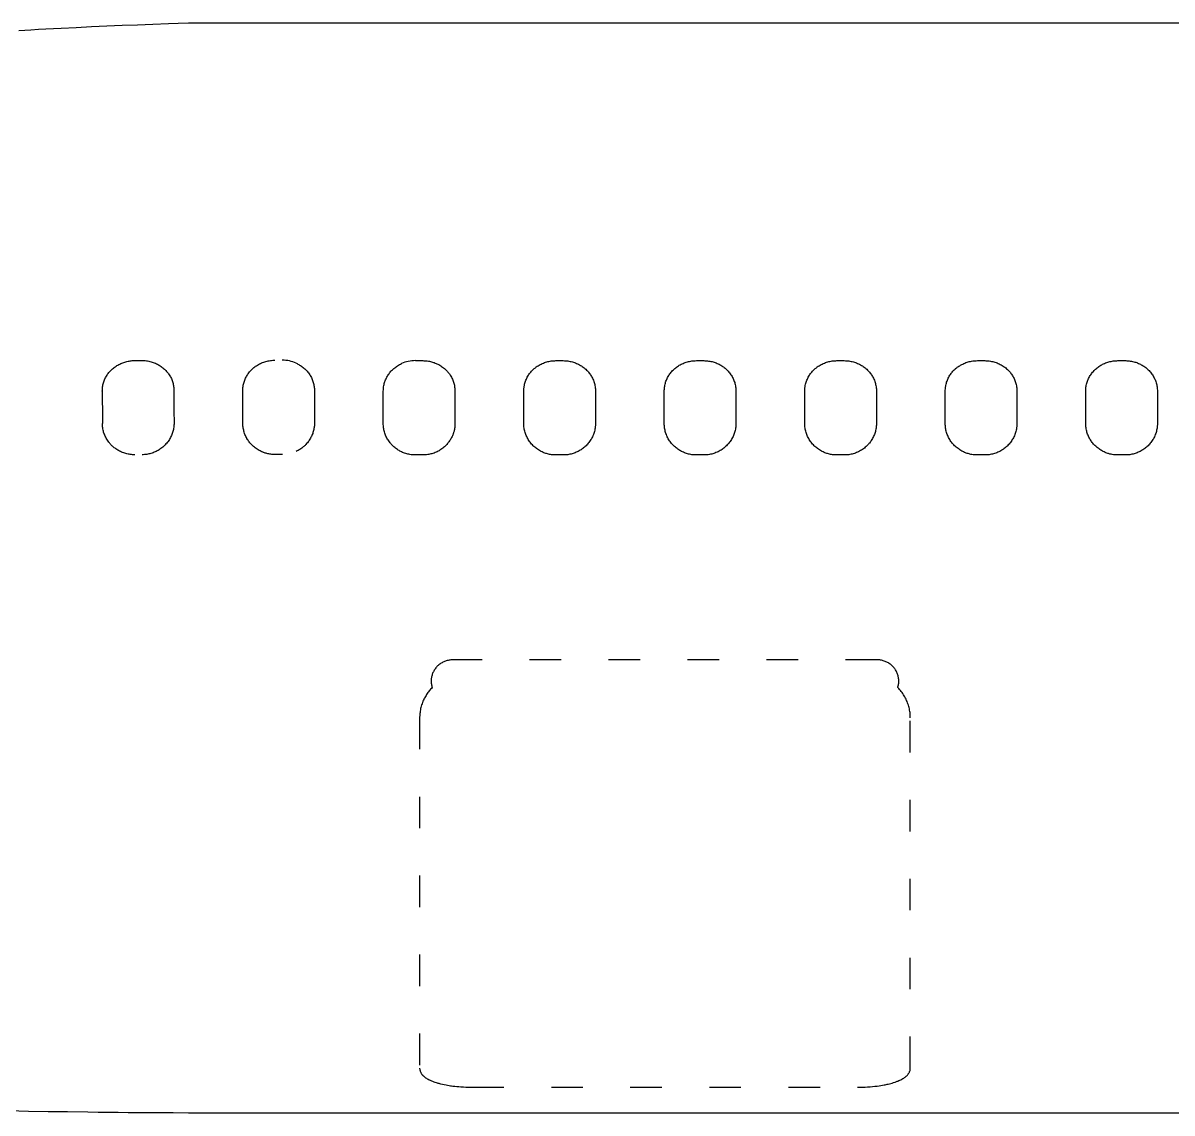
# Model space of a CAD drawing. Extents: x -62750 to 17911, y -49048 to 6133.
# Drawn here: x -57028 to -52665, y -3972 to 169 of the extents above; entities that cross this region are included whole.
import ezdxf

# ---------------------------------------------------------------- set-up
doc = ezdxf.new("R2010")
doc.units = 0
doc.linetypes.add('ACAD_ISO03W100', pattern=[30, 12, -18])
doc.layers.get('0').update_dxf_attribs({"linetype": 'CONTINUOUS'})
doc.layers.add('CargoDoors', color=7, linetype='ACAD_ISO03W100')

msp = doc.modelspace()

# ---------------------------------------------------------------- linework, layer by layer
at = {"color": 7}
for p, q in [((-56400.2, 168.6), (-40530.8, 168.6)), ((-56604.9, -1114), (-56576.9, -1113.7)), ((-56193.3, -1351.7), (-56193.3, -1228.2)), ((-55921.3, -1228.2), (-55921.3, -1351.7)), ((-55659.9, -1353.3), (-55659.9, -1229.9)), ((-55387.9, -1229.9), (-55387.9, -1353.3)), ((-55126.5, -1353.3), (-55126.5, -1229.9)), ((-54854.5, -1229.9), (-54854.5, -1353.3)), ((-54593.1, -1353.3), (-54593.1, -1229.9)), ((-54321.1, -1229.9), (-54321.1, -1353.3)), ((-54059.7, -1353.3), (-54059.7, -1229.9)), ((-53787.7, -1229.9), (-53787.7, -1353.3)), ((-53526.3, -1353.3), (-53526.3, -1229.9)), ((-53254.3, -1229.9), (-53254.3, -1353.3)), ((-52992.9, -1353.3), (-52992.9, -1229.9)), ((-52720.9, -1229.9), (-52720.9, -1353.3)), ((-56043.3, -1471), (-56071.3, -1471)), ((-55509.9, -1472.6), (-55537.9, -1472.6)), ((-54976.5, -1472.6), (-55004.5, -1472.6)), ((-54976.5, -1472.6), (-55004.5, -1472.6)), ((-54443.1, -1472.6), (-54471.1, -1472.6)), ((-53909.7, -1472.6), (-53937.7, -1472.6)), ((-53376.3, -1472.6), (-53404.3, -1472.6)), ((-52842.9, -1472.6), (-52870.9, -1472.6)), ((-51331.8, -3972.4), (-56400.2, -3972.4))]:
    msp.add_line(p, q, dxfattribs=at)
at = {"color": 7, "ltscale": 0.35}
for p, q in [((-55537.9, -1114.3), (-55523.9, -1114.3)), ((-55537.9, -1114.3), (-55523.9, -1114.3)), ((-55523.9, -1114.3), (-55509.9, -1114.3)), ((-55004.5, -1114.3), (-54990.5, -1114.3)), ((-55004.5, -1114.3), (-54990.5, -1114.3)), ((-54990.5, -1114.3), (-54976.5, -1114.3)), ((-54471.1, -1114.3), (-54457.1, -1114.3)), ((-54471.1, -1114.3), (-54457.1, -1114.3)), ((-53937.7, -1114.3), (-53923.7, -1114.3)), ((-53937.7, -1114.3), (-53923.7, -1114.3)), ((-53923.7, -1114.3), (-53909.7, -1114.3)), ((-53390.3, -1114.3), (-53376.3, -1114.3)), ((-52870.9, -1114.3), (-52856.9, -1114.3)), ((-52856.9, -1114.3), (-52842.9, -1114.3))]:
    msp.add_line(p, q, dxfattribs=at)
at = {"color": 7, "ltscale": 0.350098}
for p, q in [((-54457.1, -1114.3), (-54443.1, -1114.3)), ((-53404.3, -1114.3), (-53390.3, -1114.3))]:
    msp.add_line(p, q, dxfattribs=at)
at = {"color": 7}
for points in [[(-57043.9, 140.1), (-56998.1, 142.8), (-56969.5, 144.4), (-56940.8, 145.9), (-56883.3, 149), (-56825.6, 151.8), (-56767.8, 154.6), (-56709.8, 157.2), (-56651.6, 159.6), (-56593.3, 161.9), (-56534.8, 164.1), (-56476.1, 166.1), (-56438.2, 167.4), (-56400.2, 168.6)], [(-56726.8, -1230.1), (-56726.7, -1226.2), (-56726.5, -1222.2), (-56726.2, -1218.2), (-56725.7, -1214.3), (-56725.1, -1210.4), (-56724.3, -1206.4), (-56723.3, -1202.5), (-56722.3, -1198.6), (-56721.1, -1194.8), (-56719.7, -1191), (-56718.2, -1187.2), (-56716.6, -1183.5), (-56714.8, -1179.9), (-56713, -1176.4), (-56711, -1173), (-56708.9, -1169.6), (-56706.7, -1166.2), (-56704.3, -1163), (-56701.8, -1159.8), (-56699.2, -1156.6), (-56696.5, -1153.6), (-56693.7, -1150.6), (-56690.7, -1147.8), (-56687.7, -1145), (-56684.5, -1142.3), (-56681.3, -1139.8), (-56678.1, -1137.4), (-56674.7, -1135.1), (-56671.3, -1132.9), (-56667.8, -1130.8), (-56664.2, -1128.9), (-56660.5, -1127), (-56656.8, -1125.3), (-56653, -1123.6), (-56649.1, -1122.1), (-56645.2, -1120.7), (-56641.2, -1119.5), (-56637.2, -1118.3), (-56633.2, -1117.3), (-56629.1, -1116.5), (-56625, -1115.7), (-56621, -1115.1), (-56617, -1114.6), (-56613, -1114.3), (-56608.9, -1114.1), (-56604.9, -1114)], [(-56576.9, -1113.7), (-56572.5, -1113.8), (-56568, -1114), (-56563.5, -1114.3), (-56559.1, -1114.8), (-56554.7, -1115.5), (-56550.3, -1116.2), (-56546, -1117.2), (-56541.7, -1118.3), (-56537.5, -1119.5), (-56533.3, -1120.9), (-56529.4, -1122.4), (-56525.4, -1124), (-56521.6, -1125.7), (-56517.8, -1127.5), (-56514.1, -1129.5), (-56510.5, -1131.6), (-56507, -1133.8), (-56503.6, -1136.1), (-56500.3, -1138.5), (-56497, -1141), (-56493.9, -1143.6), (-56490.9, -1146.3), (-56488, -1149), (-56485.2, -1151.9), (-56482.5, -1154.9), (-56480, -1157.9), (-56477.4, -1161.2), (-56474.9, -1164.6), (-56472.6, -1168), (-56470.4, -1171.5), (-56468.4, -1175.1), (-56466.5, -1178.8), (-56464.7, -1182.5), (-56463.1, -1186.3), (-56461.6, -1190.1), (-56460.3, -1193.9), (-56459.2, -1197.6), (-56458.2, -1201.3), (-56457.3, -1205.1), (-56456.6, -1208.8), (-56456, -1212.6), (-56455.5, -1216.4), (-56455.2, -1220.2), (-56455, -1224.1), (-56454.9, -1227.9)], [(-56193.3, -1228.2), (-56193.3, -1224.2), (-56193, -1220.1), (-56192.7, -1216), (-56192.1, -1212), (-56191.5, -1208), (-56190.7, -1204), (-56189.7, -1200), (-56188.6, -1196), (-56187.3, -1192.1), (-56186, -1188.4), (-56184.5, -1184.7), (-56182.8, -1181.1), (-56181.1, -1177.5), (-56179.2, -1173.9), (-56177.2, -1170.5), (-56175, -1167), (-56172.7, -1163.7), (-56170.3, -1160.4), (-56167.9, -1157.3), (-56165.4, -1154.4), (-56162.7, -1151.5), (-56160, -1148.6), (-56157.2, -1145.9), (-56154.2, -1143.2), (-56151.2, -1140.7), (-56148, -1138.2), (-56144.6, -1135.7), (-56141.1, -1133.3), (-56137.5, -1131), (-56133.8, -1128.8), (-56129.9, -1126.8), (-56126, -1124.9), (-56122.1, -1123.1), (-56118, -1121.4), (-56113.9, -1119.9), (-56109.7, -1118.5), (-56105.6, -1117.3), (-56101.4, -1116.2), (-56097.2, -1115.3), (-56092.9, -1114.5), (-56088.7, -1113.9), (-56084.4, -1113.4), (-56080, -1113), (-56075.7, -1112.8), (-56071.3, -1112.7)], [(-55990.6, -1123.9), (-55987.5, -1125.4), (-55984.3, -1127), (-55981.1, -1128.7), (-55977.5, -1130.8), (-55974, -1133), (-55970.7, -1135.2), (-55967.4, -1137.6), (-55964.2, -1140.1), (-55961.1, -1142.6), (-55958.2, -1145.3), (-55955, -1148.2), (-55952.1, -1151.3), (-55949.2, -1154.5), (-55946.5, -1157.7), (-55943.9, -1161), (-55941.5, -1164.3), (-55939.2, -1167.8), (-55937, -1171.2), (-55935, -1174.8), (-55933.1, -1178.4), (-55931.4, -1182), (-55929.8, -1185.7), (-55928.3, -1189.5), (-55927, -1193.2), (-55925.8, -1197.1), (-55924.7, -1200.9), (-55923.8, -1204.7), (-55923.1, -1208.6), (-55922.4, -1212.5), (-55921.9, -1216.4), (-55921.6, -1220.4), (-55921.4, -1224.3), (-55921.3, -1228.2)], [(-55659.9, -1229.9), (-55659.8, -1225.7), (-55659.6, -1221.5), (-55659.2, -1217.4), (-55658.7, -1213.2), (-55658, -1209.1), (-55657.1, -1205), (-55656.6, -1202.9), (-55656.1, -1200.9), (-55655.1, -1197.3), (-55653.9, -1193.8), (-55652.6, -1190.3), (-55651.3, -1186.8), (-55649.7, -1183.4), (-55648.1, -1180), (-55646.3, -1176.6), (-55644.5, -1173.3), (-55642.5, -1170.1), (-55640.4, -1166.9), (-55638.2, -1163.8), (-55635.9, -1160.7), (-55633.4, -1157.7), (-55630.9, -1154.8), (-55628.2, -1151.9), (-55625.4, -1149.1), (-55622.4, -1146.3), (-55619.4, -1143.6), (-55616.2, -1141), (-55612.8, -1138.5), (-55609.4, -1136.1), (-55605.9, -1133.7), (-55602.2, -1131.5), (-55598.4, -1129.4), (-55594.6, -1127.4), (-55590.6, -1125.5)], [(-55509.9, -1114.3), (-55505.7, -1114.4), (-55501.4, -1114.6), (-55497.2, -1114.9), (-55493, -1115.4), (-55488.8, -1116), (-55484.6, -1116.8), (-55480.4, -1117.7), (-55476.9, -1118.6), (-55473.3, -1119.6), (-55469.8, -1120.7), (-55466.3, -1121.9), (-55462.9, -1123.2), (-55459.5, -1124.6), (-55456.1, -1126), (-55452.8, -1127.6), (-55449.6, -1129.3), (-55445.8, -1131.4), (-55442.1, -1133.7), (-55438.5, -1136), (-55434.9, -1138.5), (-55431.5, -1141.2), (-55428.2, -1143.9), (-55424.9, -1146.8), (-55421.8, -1149.8), (-55418.8, -1152.8), (-55415.9, -1156), (-55414.4, -1157.7), (-55413.1, -1159.3), (-55411.1, -1161.9), (-55409.2, -1164.5), (-55407.3, -1167.1), (-55405.5, -1169.8), (-55403.4, -1173.3), (-55401.4, -1176.8), (-55399.5, -1180.5), (-55397.8, -1184.2), (-55396.1, -1187.9), (-55394.7, -1191.7), (-55393.3, -1195.6), (-55392.2, -1199.5), (-55391.1, -1203.4), (-55390.2, -1207.4), (-55389.5, -1211.4), (-55389, -1214.8), (-55388.5, -1218.2), (-55388.2, -1221.7), (-55388, -1225.8), (-55387.9, -1229.9)], [(-55126.5, -1229.9), (-55126.5, -1225.8), (-55126.2, -1221.7), (-55126, -1219.1), (-55125.7, -1216.6), (-55125.4, -1213.7), (-55124.9, -1210.9), (-55124.4, -1208.1), (-55123.5, -1204), (-55122.4, -1200), (-55121.3, -1196), (-55119.9, -1192.1), (-55118.4, -1188.2), (-55116.8, -1184.4), (-55115.1, -1180.7), (-55113.2, -1177), (-55111.1, -1173.4), (-55108.9, -1169.8), (-55106.8, -1166.6), (-55104.6, -1163.5), (-55102.3, -1160.5), (-55099.9, -1157.6), (-55097.4, -1154.7), (-55094.8, -1151.9), (-55092.1, -1149.2), (-55089.3, -1146.6), (-55087.1, -1144.6), (-55084.9, -1142.7), (-55082.6, -1140.9), (-55080.9, -1139.6), (-55079.1, -1138.3), (-55075.5, -1135.7), (-55071.8, -1133.3), (-55068.1, -1131.1), (-55064.2, -1129), (-55060.3, -1127), (-55056.3, -1125.1), (-55052.2, -1123.4), (-55048.1, -1121.8), (-55043.9, -1120.4), (-55039.6, -1119.1), (-55035.3, -1118), (-55031, -1117), (-55026.6, -1116.2), (-55022.3, -1115.5), (-55017.8, -1115), (-55013.4, -1114.6), (-55009, -1114.4), (-55004.5, -1114.3)], [(-54976.5, -1114.3), (-54972.2, -1114.4), (-54967.9, -1114.6), (-54963.6, -1115), (-54959.3, -1115.5), (-54955, -1116.1), (-54950.7, -1116.9), (-54946.4, -1117.8), (-54942.1, -1118.9), (-54937.9, -1120.2), (-54933.7, -1121.6), (-54929.6, -1123.1), (-54925.8, -1124.7), (-54922, -1126.4), (-54918.4, -1128.2), (-54914.8, -1130.1), (-54911.2, -1132.1), (-54907.8, -1134.2), (-54904.4, -1136.5), (-54901.1, -1138.8), (-54897.8, -1141.4), (-54894.5, -1144.1), (-54891.3, -1147), (-54888.2, -1149.9), (-54885.2, -1153), (-54882.7, -1155.7), (-54880.3, -1158.6), (-54878, -1161.5), (-54875.7, -1164.5), (-54873.6, -1167.6), (-54871.5, -1170.7), (-54869.6, -1173.9), (-54867.6, -1177.6), (-54865.7, -1181.3), (-54863.9, -1185.1), (-54862.3, -1189), (-54860.8, -1192.9), (-54859.5, -1196.9), (-54858.4, -1200.9), (-54857.4, -1205), (-54856.5, -1209.1), (-54855.8, -1213.2), (-54855.2, -1217.3), (-54854.8, -1221.5), (-54854.6, -1225.7), (-54854.5, -1229.9)], [(-54593.1, -1229.9), (-54593.1, -1226.2), (-54592.9, -1222.6), (-54592.6, -1218.9), (-54592.2, -1215.3), (-54591.6, -1211.7), (-54591, -1208.1), (-54590.1, -1204.2), (-54589.1, -1200.3), (-54588, -1196.5), (-54586.7, -1192.7), (-54585.3, -1189), (-54583.8, -1185.3), (-54582.1, -1181.6), (-54580.3, -1178.1), (-54578.4, -1174.6), (-54576.4, -1171.1), (-54574.2, -1167.8), (-54571.9, -1164.5), (-54569.5, -1161.2), (-54567, -1158.1), (-54564.3, -1155), (-54561.6, -1152.1), (-54558.7, -1149.2), (-54555.8, -1146.4), (-54552.7, -1143.7), (-54549.6, -1141.2), (-54546.4, -1138.7), (-54543, -1136.3), (-54539.6, -1134.1), (-54536.2, -1132), (-54532.6, -1129.9), (-54529, -1128), (-54525.4, -1126.2), (-54521.6, -1124.6), (-54517.6, -1122.9), (-54513.6, -1121.5), (-54509.5, -1120.1), (-54505.3, -1118.9), (-54501.2, -1117.8), (-54496.9, -1116.9), (-54492.7, -1116.1), (-54488.4, -1115.5), (-54484.1, -1115), (-54479.8, -1114.6), (-54475.5, -1114.4), (-54471.1, -1114.3)], [(-54443.1, -1114.3), (-54438.6, -1114.4), (-54434.1, -1114.6), (-54429.6, -1115), (-54425.2, -1115.6), (-54420.7, -1116.3), (-54416.3, -1117.1), (-54411.9, -1118.1), (-54407.9, -1119.2), (-54404, -1120.4), (-54400.1, -1121.7), (-54396.2, -1123.1), (-54392.4, -1124.7), (-54388.6, -1126.4), (-54385, -1128.2), (-54381.4, -1130.1), (-54378, -1132), (-54374.7, -1134), (-54371.5, -1136.1), (-54368.4, -1138.3), (-54365.3, -1140.7), (-54362.3, -1143.1), (-54359.4, -1145.6), (-54356.3, -1148.4), (-54353.3, -1151.4), (-54350.5, -1154.5), (-54347.7, -1157.6), (-54345, -1160.9), (-54342.5, -1164.2), (-54340.1, -1167.7), (-54337.9, -1171.2), (-54335.7, -1174.8), (-54333.7, -1178.5), (-54331.9, -1182.2), (-54330.2, -1185.9), (-54328.6, -1189.7), (-54327.2, -1193.6), (-54325.9, -1197.5), (-54324.8, -1201.4), (-54323.8, -1205.4), (-54323, -1209.4), (-54322.3, -1213.5), (-54321.8, -1217.6), (-54321.4, -1221.7), (-54321.2, -1225.8), (-54321.1, -1229.9)], [(-54059.7, -1229.9), (-54059.7, -1225.8), (-54059.4, -1221.7), (-54059.2, -1219.1), (-54058.9, -1216.6), (-54058.6, -1213.7), (-54058.1, -1210.9), (-54057.6, -1208.1), (-54056.7, -1204), (-54055.6, -1200), (-54054.5, -1196), (-54053.1, -1192.1), (-54051.6, -1188.2), (-54050, -1184.4), (-54048.3, -1180.7), (-54046.4, -1177), (-54044.3, -1173.4), (-54042.1, -1169.8), (-54040, -1166.6), (-54037.8, -1163.5), (-54035.5, -1160.5), (-54033.1, -1157.6), (-54030.6, -1154.7), (-54028, -1151.9), (-54025.3, -1149.2), (-54022.5, -1146.6), (-54020.3, -1144.6), (-54018.1, -1142.7), (-54015.8, -1140.9), (-54014.1, -1139.6), (-54012.3, -1138.3), (-54008.7, -1135.7), (-54005, -1133.3), (-54001.3, -1131.1), (-53997.4, -1129), (-53993.5, -1127), (-53989.5, -1125.1), (-53985.4, -1123.4), (-53981.3, -1121.8), (-53977.1, -1120.4), (-53972.8, -1119.1), (-53968.5, -1118), (-53964.2, -1117), (-53959.8, -1116.2), (-53955.5, -1115.5), (-53951, -1115), (-53946.6, -1114.6), (-53942.2, -1114.4), (-53937.7, -1114.3)], [(-53909.7, -1114.3), (-53905.4, -1114.4), (-53901.1, -1114.6), (-53896.8, -1115), (-53892.5, -1115.5), (-53888.2, -1116.1), (-53883.9, -1116.9), (-53879.6, -1117.8), (-53875.3, -1118.9), (-53871.1, -1120.2), (-53866.9, -1121.6), (-53862.8, -1123.1), (-53859, -1124.7), (-53855.2, -1126.4), (-53851.6, -1128.2), (-53848, -1130.1), (-53844.4, -1132.1), (-53841, -1134.2), (-53837.6, -1136.5), (-53834.3, -1138.8), (-53831, -1141.4), (-53827.7, -1144.1), (-53824.5, -1147), (-53821.4, -1149.9), (-53818.4, -1153), (-53815.9, -1155.7), (-53813.5, -1158.6), (-53811.2, -1161.5), (-53808.9, -1164.5), (-53806.8, -1167.6), (-53804.8, -1170.7), (-53802.8, -1173.9), (-53800.8, -1177.6), (-53798.9, -1181.3), (-53797.1, -1185.1), (-53795.5, -1189), (-53794, -1192.9), (-53792.7, -1196.9), (-53791.6, -1200.9), (-53790.6, -1205), (-53789.7, -1209.1), (-53789, -1213.2), (-53788.4, -1217.3), (-53788, -1221.5), (-53787.8, -1225.7), (-53787.7, -1229.9)], [(-53526.3, -1229.9), (-53526.3, -1225.8), (-53526, -1221.7), (-53525.8, -1219.1), (-53525.5, -1216.6), (-53525.2, -1213.7), (-53524.7, -1210.9), (-53524.2, -1208.1), (-53523.3, -1204), (-53522.2, -1200), (-53521.1, -1196), (-53519.7, -1192.1), (-53518.2, -1188.2), (-53516.6, -1184.4), (-53514.9, -1180.7), (-53513, -1177), (-53510.9, -1173.4), (-53508.7, -1169.8), (-53506.6, -1166.6), (-53504.4, -1163.5), (-53502.1, -1160.5), (-53499.7, -1157.6), (-53497.2, -1154.7), (-53494.6, -1151.9), (-53491.9, -1149.2), (-53489.1, -1146.6), (-53486.9, -1144.6), (-53484.7, -1142.7), (-53482.4, -1140.9), (-53480.7, -1139.6), (-53478.9, -1138.3), (-53475.3, -1135.7), (-53471.6, -1133.3), (-53467.9, -1131.1), (-53464, -1129), (-53460.1, -1127), (-53456.1, -1125.1), (-53452, -1123.4), (-53447.9, -1121.8), (-53443.7, -1120.4), (-53439.4, -1119.1), (-53435.1, -1118), (-53430.8, -1117), (-53426.4, -1116.2), (-53422.1, -1115.5), (-53417.6, -1115), (-53413.2, -1114.6), (-53408.8, -1114.4), (-53404.3, -1114.3)], [(-53376.3, -1114.3), (-53372, -1114.4), (-53367.7, -1114.6), (-53363.4, -1115), (-53359.1, -1115.5), (-53354.8, -1116.1), (-53350.5, -1116.9), (-53346.2, -1117.8), (-53341.9, -1118.9), (-53337.7, -1120.2), (-53333.5, -1121.6), (-53329.4, -1123.1), (-53325.3, -1124.8), (-53321.4, -1126.6), (-53317.5, -1128.5), (-53313.6, -1130.6), (-53309.9, -1132.8), (-53306.5, -1135), (-53303.1, -1137.2), (-53299.9, -1139.6), (-53296.7, -1142.1), (-53293.5, -1144.8), (-53290.3, -1147.7), (-53287.3, -1150.7), (-53284.3, -1153.7), (-53281.5, -1156.9), (-53279.1, -1159.8), (-53276.8, -1162.7), (-53274.6, -1165.7), (-53272.6, -1168.8), (-53270.6, -1172), (-53268.7, -1175.2), (-53266.9, -1178.5), (-53265.1, -1182.2), (-53263.4, -1185.9), (-53261.8, -1189.7), (-53260.4, -1193.6), (-53259.1, -1197.5), (-53258, -1201.4), (-53257, -1205.4), (-53256.2, -1209.4), (-53255.5, -1213.5), (-53255, -1217.6), (-53254.6, -1221.7), (-53254.4, -1225.8), (-53254.3, -1229.9)], [(-52992.9, -1229.9), (-52992.9, -1226.2), (-52992.7, -1222.6), (-52992.4, -1218.9), (-52992, -1215.3), (-52991.4, -1211.7), (-52990.8, -1208.1), (-52989.9, -1204.2), (-52988.9, -1200.3), (-52987.8, -1196.5), (-52986.5, -1192.7), (-52985.1, -1189), (-52983.6, -1185.3), (-52981.9, -1181.6), (-52980.1, -1178.1), (-52978.2, -1174.6), (-52976.2, -1171.1), (-52974, -1167.8), (-52971.7, -1164.5), (-52969.3, -1161.2), (-52966.8, -1158.1), (-52964.1, -1155), (-52961.4, -1152.1), (-52958.5, -1149.2), (-52955.6, -1146.4), (-52952.5, -1143.7), (-52949.4, -1141.2), (-52946.1, -1138.7), (-52942.8, -1136.3), (-52939.4, -1134.1), (-52936, -1132), (-52932.4, -1129.9), (-52928.8, -1128), (-52925.2, -1126.2), (-52921.4, -1124.6), (-52917.4, -1122.9), (-52913.4, -1121.5), (-52909.3, -1120.1), (-52905.1, -1118.9), (-52901, -1117.8), (-52896.7, -1116.9), (-52892.5, -1116.1), (-52888.2, -1115.5), (-52883.9, -1115), (-52879.6, -1114.6), (-52875.3, -1114.4), (-52870.9, -1114.3)], [(-52842.9, -1114.3), (-52840.2, -1114.3), (-52837.4, -1114.4), (-52832.9, -1114.7), (-52828.4, -1115.1), (-52823.9, -1115.7), (-52819.5, -1116.4), (-52815.1, -1117.3), (-52810.7, -1118.4), (-52806.4, -1119.6), (-52802.9, -1120.6), (-52799.4, -1121.8), (-52796, -1123.1), (-52792.4, -1124.6), (-52788.8, -1126.2), (-52785.3, -1127.9), (-52781.9, -1129.7), (-52778.5, -1131.6), (-52775.2, -1133.6), (-52771.9, -1135.7), (-52768.4, -1138.2), (-52765, -1140.7), (-52761.7, -1143.4), (-52758.5, -1146.2), (-52755.4, -1149.1), (-52752.4, -1152.1), (-52749.6, -1155.2), (-52746.8, -1158.5), (-52744.2, -1161.8), (-52741.7, -1165.2), (-52739.4, -1168.5), (-52737.2, -1172), (-52735.1, -1175.5), (-52733.2, -1179.1), (-52731.4, -1182.7), (-52729.8, -1186.4), (-52728.2, -1190.2), (-52726.9, -1194), (-52725.6, -1197.9), (-52724.5, -1201.8), (-52723.6, -1205.7), (-52722.8, -1209.7), (-52722.1, -1213.7), (-52721.6, -1217.7), (-52721.2, -1221.8), (-52721, -1225.8), (-52720.9, -1229.9)], [(-56454.5, -1351.3), (-56454.5, -1355.3), (-56454.7, -1359.4), (-56455.1, -1363.4), (-56455.6, -1367.4), (-56456.2, -1371.5), (-56456.9, -1375.5), (-56457.8, -1379.4), (-56458.9, -1383.4), (-56460, -1387.3), (-56461.4, -1391.2), (-56462.8, -1395), (-56464.4, -1398.8), (-56466.1, -1402.6), (-56468, -1406.3), (-56470, -1410), (-56472.2, -1413.7), (-56474.5, -1417.3), (-56476.9, -1420.8), (-56479.5, -1424.2), (-56482.2, -1427.5), (-56485, -1430.8), (-56488, -1434), (-56491, -1437), (-56494.2, -1440), (-56497.5, -1442.9), (-56500.9, -1445.6), (-56504.4, -1448.3), (-56508, -1450.8), (-56511.5, -1453), (-56515.1, -1455.1), (-56518.7, -1457.1), (-56522.4, -1459), (-56526.2, -1460.8), (-56530.1, -1462.4), (-56534, -1464), (-56537.9, -1465.3), (-56542, -1466.6), (-56546, -1467.7), (-56550.1, -1468.7), (-56554.3, -1469.5), (-56558.4, -1470.2), (-56562.8, -1470.8), (-56567.1, -1471.2), (-56571.5, -1471.5), (-56575.9, -1471.6)], [(-56071.3, -1471), (-56075.2, -1470.9), (-56079.1, -1470.7), (-56083, -1470.4), (-56086.8, -1470), (-56090.7, -1469.4), (-56094.5, -1468.8), (-56098.3, -1468), (-56101.6, -1467.2), (-56104.8, -1466.3), (-56108.1, -1465.4), (-56111.2, -1464.4), (-56113.4, -1463.6), (-56115.4, -1462.8), (-56117.5, -1462), (-56119.6, -1461.2), (-56121.6, -1460.3), (-56123.6, -1459.4), (-56127.6, -1457.4), (-56131.5, -1455.4), (-56135.2, -1453.2), (-56138.9, -1450.9), (-56142.5, -1448.4), (-56146, -1445.9), (-56149.4, -1443.2), (-56152.7, -1440.5), (-56155.8, -1437.6), (-56158.8, -1434.6), (-56161.6, -1431.8), (-56164.2, -1428.9), (-56166.7, -1425.9), (-56169.1, -1422.8), (-56171.4, -1419.7), (-56173.6, -1416.5), (-56175.7, -1413.3), (-56177.6, -1410), (-56178.7, -1408.1), (-56179.7, -1406.2), (-56181.7, -1402.3), (-56183.5, -1398.4), (-56185.2, -1394.4), (-56186.7, -1390.4), (-56188, -1386.3), (-56189.1, -1382.5), (-56190.1, -1378.7), (-56191, -1374.9), (-56191.7, -1371.1), (-56192.3, -1367.2), (-56192.7, -1363.3), (-56193.1, -1359.4), (-56193.3, -1355.5), (-56193.3, -1351.7)], [(-55921.3, -1351.7), (-55921.4, -1355), (-55921.5, -1358.4), (-55921.8, -1361.7), (-55922.1, -1365.1), (-55922.6, -1368.8), (-55923.2, -1372.5), (-55923.9, -1376.2), (-55924.8, -1379.8), (-55925.8, -1383.4), (-55926.9, -1387.1), (-55928.1, -1390.7), (-55929.5, -1394.4), (-55931, -1398.1), (-55932.7, -1401.8), (-55934.5, -1405.5), (-55936.5, -1409.1), (-55938.6, -1412.6), (-55940.8, -1416.1), (-55943.1, -1419.5), (-55945.6, -1422.9), (-55948.3, -1426.3), (-55951.1, -1429.6), (-55954.1, -1432.9), (-55955.6, -1434.4), (-55957.2, -1436), (-55959.3, -1438), (-55961.5, -1440), (-55963.8, -1442), (-55966.8, -1444.5), (-55969.9, -1446.9), (-55973.2, -1449.2), (-55976.5, -1451.4), (-55979.9, -1453.5), (-55983.4, -1455.5), (-55987, -1457.4), (-55990.6, -1459.2)], [(-56603.9, -1471.8), (-56608.1, -1471.7), (-56612.4, -1471.5), (-56616.6, -1471.2), (-56620.8, -1470.7), (-56625, -1470.1), (-56629.2, -1469.3), (-56633.3, -1468.4), (-56637.4, -1467.4), (-56641.4, -1466.2), (-56645.5, -1464.9), (-56649.6, -1463.4), (-56653.6, -1461.7), (-56657.6, -1459.9), (-56661.4, -1458), (-56665, -1456.1), (-56668.5, -1454.1), (-56672, -1451.9), (-56675.3, -1449.7), (-56678.6, -1447.3), (-56681.7, -1444.9), (-56684.8, -1442.3), (-56687.8, -1439.7), (-56690.2, -1437.4), (-56692.6, -1435.1), (-56694.9, -1432.7), (-56697.1, -1430.2), (-56698.5, -1428.6), (-56699.9, -1426.9), (-56702.6, -1423.4), (-56705.2, -1419.9), (-56707.6, -1416.3), (-56709.9, -1412.6), (-56712, -1408.9), (-56714, -1405.1), (-56715.9, -1401.2), (-56717.6, -1397.4), (-56719.1, -1393.6), (-56720.5, -1389.7), (-56721.7, -1385.8), (-56722.8, -1381.8), (-56723.8, -1377.8), (-56724.6, -1373.8), (-56725.2, -1369.7), (-56725.8, -1365.7), (-56726.1, -1361.6), (-56726.4, -1357.5), (-56726.5, -1353.4)], [(-55590.6, -1460.9), (-55593.9, -1459.3), (-55597.1, -1457.6), (-55600.2, -1455.8), (-55603.3, -1454), (-55606.3, -1452), (-55609.8, -1449.6), (-55613.2, -1447.1), (-55616.4, -1444.5), (-55619.6, -1441.8), (-55622.6, -1439), (-55625.6, -1436.2), (-55627.6, -1434), (-55629.6, -1431.8), (-55631.6, -1429.6), (-55633, -1427.9), (-55634.4, -1426.2), (-55637, -1422.7), (-55639.5, -1419.2), (-55641.9, -1415.6), (-55644.1, -1411.9), (-55646.2, -1408.2), (-55648.1, -1404.4), (-55649.8, -1400.6), (-55651.5, -1396.8), (-55652.9, -1393), (-55654.3, -1389.1), (-55655.5, -1385.2), (-55656.5, -1381.2), (-55657.4, -1377.3), (-55658.2, -1373.3), (-55658.8, -1369.3), (-55659.3, -1365.3), (-55659.6, -1361.3), (-55659.9, -1357.3), (-55659.9, -1353.3)], [(-55387.9, -1353.3), (-55388, -1357), (-55388.2, -1360.7), (-55388.5, -1364.4), (-55388.9, -1368.1), (-55389.4, -1371.7), (-55390.1, -1375.4), (-55390.8, -1379), (-55391.5, -1381.8), (-55392.2, -1384.6), (-55393.1, -1387.4), (-55393.7, -1389.4), (-55394.4, -1391.5), (-55395.1, -1393.5), (-55395.9, -1395.6), (-55397.5, -1399.6), (-55399.1, -1403), (-55400.7, -1406.4), (-55402.5, -1409.7), (-55404.4, -1412.9), (-55406.3, -1416.1), (-55408.4, -1419.3), (-55410.6, -1422.3), (-55411.9, -1424.1), (-55413.2, -1425.8), (-55414.6, -1427.6), (-55416, -1429.3), (-55418.9, -1432.6), (-55421.9, -1435.8), (-55425, -1438.8), (-55428.1, -1441.7), (-55431.3, -1444.4), (-55434.5, -1447), (-55437.9, -1449.5), (-55441.3, -1451.9), (-55444.8, -1454.1), (-55448.4, -1456.3), (-55452.1, -1458.3), (-55455.8, -1460.2), (-55459.6, -1462), (-55463.5, -1463.6), (-55467.4, -1465.1), (-55471.3, -1466.5), (-55475.4, -1467.7), (-55479.4, -1468.8), (-55483.5, -1469.8), (-55487.5, -1470.6), (-55491.5, -1471.3), (-55495.6, -1471.8), (-55499.6, -1472.2), (-55503.1, -1472.4), (-55506.5, -1472.6), (-55509.9, -1472.6)], [(-55004.5, -1472.6), (-55008.7, -1472.6), (-55012.8, -1472.4), (-55016.9, -1472), (-55021, -1471.5), (-55025.1, -1470.9), (-55029.2, -1470.2), (-55032.8, -1469.4), (-55036.3, -1468.5), (-55039.8, -1467.5), (-55043.2, -1466.4), (-55046.7, -1465.3), (-55050.1, -1464), (-55053.4, -1462.6), (-55056.7, -1461.1), (-55060, -1459.5), (-55063.2, -1457.9), (-55067, -1455.7), (-55070.7, -1453.5), (-55074.3, -1451.1), (-55077.8, -1448.6), (-55081.3, -1445.9), (-55084.6, -1443.2), (-55087.8, -1440.3), (-55091, -1437.4), (-55094, -1434.3), (-55096.9, -1431.1), (-55099.7, -1427.8), (-55102.3, -1424.4), (-55104.9, -1421), (-55107.3, -1417.4), (-55109.6, -1413.8), (-55111.7, -1410.1), (-55113.7, -1406.3), (-55115.6, -1402.5), (-55117.3, -1398.6), (-55118.9, -1394.7), (-55120.3, -1390.7), (-55121.6, -1386.7), (-55122.8, -1382.6), (-55123.8, -1378.5), (-55124.6, -1374.3), (-55125.3, -1370.2), (-55125.8, -1366), (-55126.2, -1361.8), (-55126.5, -1357.5), (-55126.5, -1353.3)], [(-54854.5, -1353.3), (-54854.6, -1355.5), (-54854.6, -1357.6), (-54854.7, -1359.8), (-54854.9, -1361.9), (-54855, -1364.1), (-54855.2, -1366.2), (-54855.5, -1368.3), (-54855.8, -1370.5), (-54856.5, -1374.7), (-54857.4, -1378.9), (-54858.4, -1383.1), (-54859.6, -1387.3), (-54860.9, -1391.3), (-54862.4, -1395.3), (-54864, -1399.3), (-54865.8, -1403.2), (-54867.7, -1407), (-54869.7, -1410.8), (-54871.9, -1414.4), (-54874.2, -1418.1), (-54876.6, -1421.6), (-54879.2, -1425), (-54881.7, -1428.2), (-54884.4, -1431.4), (-54887.2, -1434.4), (-54890.1, -1437.3), (-54893, -1440.2), (-54896.1, -1442.9), (-54899.3, -1445.5), (-54902.5, -1448), (-54905.8, -1450.4), (-54909.2, -1452.7), (-54912.6, -1454.8), (-54916.1, -1456.9), (-54919.7, -1458.8), (-54923.4, -1460.6), (-54927.1, -1462.3), (-54931, -1464), (-54934.9, -1465.4), (-54939, -1466.8), (-54943, -1468), (-54947.1, -1469.1), (-54951.3, -1470), (-54955.4, -1470.8), (-54959.6, -1471.5), (-54963.8, -1472), (-54968.1, -1472.3), (-54972.3, -1472.6), (-54976.5, -1472.6)], [(-54471.1, -1472.6), (-54475.5, -1472.6), (-54479.8, -1472.3), (-54484.1, -1472), (-54488.4, -1471.4), (-54492.7, -1470.7), (-54496.9, -1469.9), (-54501.1, -1469), (-54505.1, -1467.9), (-54509, -1466.7), (-54512.8, -1465.4), (-54516.6, -1464), (-54520.3, -1462.4), (-54524, -1460.8), (-54527.5, -1459), (-54531.1, -1457.2), (-54534.5, -1455.2), (-54538, -1453), (-54541.4, -1450.8), (-54544.7, -1448.4), (-54547.9, -1445.9), (-54551.1, -1443.3), (-54554.3, -1440.5), (-54557.3, -1437.6), (-54560.3, -1434.6), (-54563.1, -1431.5), (-54565.8, -1428.4), (-54568.4, -1425.1), (-54570.9, -1421.7), (-54573.3, -1418.3), (-54575.7, -1414.7), (-54577.9, -1410.9), (-54579.9, -1407.1), (-54581.8, -1403.3), (-54583.6, -1399.3), (-54585.2, -1395.3), (-54586.7, -1391.3), (-54588.1, -1387.2), (-54589.2, -1383.1), (-54590.3, -1378.9), (-54591.1, -1374.7), (-54591.9, -1370.4), (-54592.4, -1366.2), (-54592.8, -1361.9), (-54593.1, -1357.6), (-54593.1, -1353.3)], [(-54321.1, -1353.3), (-54321.2, -1356.1), (-54321.3, -1359.6), (-54321.5, -1363.1), (-54321.9, -1366.6), (-54322.5, -1370.8), (-54323.2, -1374.9), (-54324, -1379), (-54325, -1383.1), (-54326.2, -1387.1), (-54327.5, -1391.2), (-54328.9, -1395.1), (-54330.5, -1399), (-54332.2, -1402.9), (-54334.1, -1406.7), (-54336.1, -1410.4), (-54338.2, -1414), (-54340.5, -1417.6), (-54342.9, -1421.1), (-54345.4, -1424.5), (-54348, -1427.8), (-54349.4, -1429.5), (-54350.8, -1431.2), (-54353.8, -1434.4), (-54356.9, -1437.6), (-54360.1, -1440.6), (-54363.4, -1443.5), (-54366.8, -1446.3), (-54370.3, -1448.9), (-54373.9, -1451.5), (-54377.7, -1453.9), (-54381.3, -1456.1), (-54385.1, -1458.2), (-54388.9, -1460.2), (-54392.9, -1462), (-54396.8, -1463.7), (-54400.8, -1465.2), (-54404.9, -1466.6), (-54409, -1467.9), (-54413.2, -1469), (-54417.4, -1469.9), (-54421.7, -1470.8), (-54425.9, -1471.4), (-54430.2, -1472), (-54434.5, -1472.3), (-54438.8, -1472.6), (-54443.1, -1472.6)], [(-53937.7, -1472.6), (-53941.9, -1472.6), (-53946, -1472.4), (-53950.1, -1472), (-53954.2, -1471.5), (-53958.3, -1470.9), (-53962.4, -1470.2), (-53966, -1469.4), (-53969.5, -1468.5), (-53973, -1467.5), (-53976.4, -1466.4), (-53979.9, -1465.3), (-53983.2, -1464), (-53986.6, -1462.6), (-53989.9, -1461.1), (-53993.2, -1459.5), (-53996.4, -1457.9), (-54000.2, -1455.7), (-54003.9, -1453.5), (-54007.5, -1451.1), (-54011, -1448.6), (-54014.5, -1445.9), (-54017.8, -1443.2), (-54021, -1440.3), (-54024.2, -1437.4), (-54027.2, -1434.3), (-54030.1, -1431.1), (-54032.9, -1427.8), (-54035.5, -1424.4), (-54038.1, -1421), (-54040.5, -1417.4), (-54042.8, -1413.8), (-54044.9, -1410.1), (-54046.9, -1406.3), (-54048.8, -1402.5), (-54050.5, -1398.6), (-54052.1, -1394.7), (-54053.5, -1390.7), (-54054.8, -1386.7), (-54056, -1382.6), (-54057, -1378.5), (-54057.8, -1374.3), (-54058.5, -1370.2), (-54059, -1366), (-54059.4, -1361.8), (-54059.7, -1357.5), (-54059.7, -1353.3)], [(-53787.7, -1353.3), (-53787.8, -1356.1), (-53787.9, -1359.6), (-53788.1, -1363.1), (-53788.5, -1366.6), (-53789.1, -1370.8), (-53789.8, -1374.9), (-53790.6, -1379), (-53791.6, -1383.1), (-53792.8, -1387.1), (-53794.1, -1391.2), (-53795.5, -1395.1), (-53797.1, -1399), (-53798.8, -1402.9), (-53800.7, -1406.7), (-53802.7, -1410.4), (-53804.8, -1414), (-53807.1, -1417.6), (-53809.5, -1421.1), (-53812, -1424.5), (-53814.6, -1427.8), (-53816, -1429.5), (-53817.4, -1431.2), (-53820.4, -1434.4), (-53823.5, -1437.6), (-53826.7, -1440.6), (-53830, -1443.5), (-53833.4, -1446.3), (-53836.9, -1448.9), (-53840.5, -1451.5), (-53844.2, -1453.9), (-53847.9, -1456.1), (-53851.7, -1458.2), (-53855.5, -1460.2), (-53859.4, -1462), (-53863.4, -1463.7), (-53867.4, -1465.2), (-53871.5, -1466.6), (-53875.6, -1467.9), (-53879.8, -1469), (-53884, -1469.9), (-53888.3, -1470.8), (-53892.5, -1471.4), (-53896.8, -1472), (-53901.1, -1472.3), (-53905.4, -1472.6), (-53909.7, -1472.6)], [(-53404.3, -1472.6), (-53408.5, -1472.6), (-53412.6, -1472.4), (-53416.7, -1472), (-53420.8, -1471.5), (-53424.9, -1470.9), (-53429, -1470.2), (-53432.6, -1469.4), (-53436.1, -1468.5), (-53439.6, -1467.5), (-53443, -1466.4), (-53446.5, -1465.3), (-53449.9, -1464), (-53453.2, -1462.6), (-53456.5, -1461.1), (-53459.8, -1459.5), (-53463, -1457.9), (-53466.8, -1455.7), (-53470.5, -1453.5), (-53474.1, -1451.1), (-53477.6, -1448.6), (-53481.1, -1445.9), (-53484.4, -1443.2), (-53487.6, -1440.3), (-53490.8, -1437.4), (-53493.8, -1434.3), (-53496.7, -1431.1), (-53499.5, -1427.8), (-53502.1, -1424.4), (-53504.7, -1421), (-53507.1, -1417.4), (-53509.4, -1413.8), (-53511.5, -1410.1), (-53513.5, -1406.3), (-53515.4, -1402.5), (-53517.1, -1398.6), (-53518.7, -1394.7), (-53520.1, -1390.7), (-53521.4, -1386.7), (-53522.6, -1382.6), (-53523.6, -1378.5), (-53524.4, -1374.3), (-53525.1, -1370.2), (-53525.6, -1366), (-53526, -1361.8), (-53526.3, -1357.5), (-53526.3, -1353.3)], [(-53254.3, -1353.3), (-53254.4, -1355.5), (-53254.4, -1357.6), (-53254.5, -1359.8), (-53254.7, -1361.9), (-53254.8, -1364.1), (-53255.1, -1366.2), (-53255.3, -1368.3), (-53255.6, -1370.5), (-53256.3, -1374.7), (-53257.2, -1378.9), (-53258.2, -1383.1), (-53259.4, -1387.3), (-53260.7, -1391.3), (-53262.2, -1395.3), (-53263.8, -1399.3), (-53265.6, -1403.2), (-53267.5, -1407), (-53269.5, -1410.8), (-53271.7, -1414.4), (-53274, -1418.1), (-53276.4, -1421.6), (-53279, -1425), (-53281.5, -1428.2), (-53284.2, -1431.4), (-53287, -1434.4), (-53289.9, -1437.3), (-53292.8, -1440.2), (-53295.9, -1442.9), (-53299.1, -1445.5), (-53302.3, -1448), (-53305.6, -1450.4), (-53309, -1452.7), (-53312.4, -1454.8), (-53315.9, -1456.9), (-53319.5, -1458.8), (-53323.2, -1460.6), (-53326.9, -1462.3), (-53330.8, -1464), (-53334.7, -1465.4), (-53338.8, -1466.8), (-53342.8, -1468), (-53346.9, -1469.1), (-53351.1, -1470), (-53355.2, -1470.8), (-53359.4, -1471.5), (-53363.6, -1472), (-53367.9, -1472.3), (-53372.1, -1472.6), (-53376.3, -1472.6)], [(-52870.9, -1472.6), (-52875.2, -1472.6), (-52879.4, -1472.3), (-52883.7, -1472), (-52888.1, -1471.4), (-52892.4, -1470.8), (-52896.7, -1469.9), (-52900.9, -1469), (-52903.8, -1468.2), (-52906.7, -1467.3), (-52909.6, -1466.4), (-52913.1, -1465.3), (-52916.4, -1464), (-52919.8, -1462.6), (-52923.1, -1461.1), (-52926.4, -1459.5), (-52929.6, -1457.9), (-52932.8, -1456.1), (-52935.9, -1454.2), (-52939.3, -1452), (-52942.6, -1449.7), (-52945.9, -1447.3), (-52949.1, -1444.8), (-52952.2, -1442.2), (-52955.2, -1439.5), (-52958.1, -1436.6), (-52960.9, -1433.7), (-52963.5, -1430.9), (-52966, -1428), (-52968.4, -1425), (-52970.6, -1421.9), (-52972.8, -1418.7), (-52974.9, -1415.5), (-52976.9, -1412.3), (-52978.9, -1408.6), (-52980.8, -1405), (-52982.6, -1401.2), (-52984.2, -1397.4), (-52985.7, -1393.6), (-52987.1, -1389.7), (-52988.3, -1385.8), (-52989.4, -1381.8), (-52990.3, -1377.8), (-52991.1, -1373.8), (-52991.8, -1369.7), (-52992.3, -1365.6), (-52992.6, -1361.5), (-52992.9, -1357.4), (-52992.9, -1353.3)], [(-52720.9, -1353.3), (-52721, -1355.5), (-52721, -1357.6), (-52721.1, -1359.8), (-52721.2, -1361.9), (-52721.4, -1364.1), (-52721.7, -1366.2), (-52721.9, -1368.3), (-52722.2, -1370.5), (-52722.9, -1374.7), (-52723.8, -1378.9), (-52724.8, -1383.1), (-52726, -1387.3), (-52727.3, -1391.3), (-52728.8, -1395.3), (-52730.4, -1399.3), (-52732.2, -1403.2), (-52734.1, -1407), (-52736.1, -1410.8), (-52738.3, -1414.4), (-52740.6, -1418.1), (-52743, -1421.6), (-52745.6, -1425), (-52748.1, -1428.2), (-52750.8, -1431.4), (-52753.6, -1434.4), (-52756.5, -1437.3), (-52759.4, -1440.2), (-52762.5, -1442.9), (-52765.7, -1445.5), (-52768.9, -1448), (-52772.2, -1450.4), (-52775.6, -1452.7), (-52779, -1454.8), (-52782.5, -1456.9), (-52786.1, -1458.8), (-52789.8, -1460.6), (-52793.5, -1462.3), (-52797.4, -1464), (-52801.3, -1465.4), (-52805.4, -1466.8), (-52809.4, -1468), (-52813.5, -1469.1), (-52817.7, -1470), (-52821.8, -1470.8), (-52826, -1471.5), (-52830.2, -1472), (-52834.5, -1472.3), (-52838.7, -1472.6), (-52842.9, -1472.6)], [(-55537.9, -1472.6), (-55542.2, -1472.6), (-55546.4, -1472.3), (-55550.6, -1472), (-55554.7, -1471.5), (-55558.7, -1470.9), (-55562.7, -1470.1), (-55566.7, -1469.2), (-55570.8, -1468.2), (-55574.9, -1467), (-55578.9, -1465.7), (-55582.9, -1464.2), (-55586.8, -1462.6), (-55590.6, -1460.9)], [(-56400.2, -3972.4), (-56457.4, -3972.3), (-56514.6, -3972.1), (-56571.9, -3971.8), (-56629.1, -3971.3), (-56666.4, -3970.9), (-56703.7, -3970.5), (-56742.8, -3970.1), (-56782, -3969.6), (-56858.5, -3968.5), (-56932.6, -3967.3), (-57006.6, -3966), (-57080.7, -3964.6), (-57154.7, -3963), (-57228.7, -3961.3)]]:
    msp.add_lwpolyline(points, dxfattribs=at)
for centre, radius, start, end in [((-6794.9, -1152.3), 49932, 180.08931, 180.23073), ((-7603.2, -1130.3), 48851.8, 180.11444, 180.25917)]:
    msp.add_arc(centre, radius, start, end, dxfattribs=at)
for centre, major_axis, ratio, start_param, end_param in [((-56043.4, -1225.5), (121.2, 0.6), 0.931004, 1.115663, 1.565674), ((-55536.8, -1229.8), (122.5, -9.4), 0.940227, 1.652368, 2.09698)]:
    msp.add_ellipse(centre, major_axis=major_axis, ratio=ratio, start_param=start_param, end_param=end_param, dxfattribs=at)
at = {"layer": 'CargoDoors', "color": 7, "ltscale": 10}
for p, q in [((-53784.8, -2250.8), (-55396.1, -2250.8)), ((-55521.9, -2470.7), (-55521.9, -3802.3)), ((-53659, -3802.3), (-53659, -2470.7)), ((-55321.9, -3874.2), (-53859, -3874.2)), ((-54722.8, -3874.2), (-54721.3, -3874.2))]:
    msp.add_line(p, q, dxfattribs=at)
for points in [[(-55396.1, -2250.8), (-55399.7, -2250.9), (-55403.2, -2251.1), (-55406.8, -2251.5), (-55410.3, -2252), (-55413.8, -2252.7), (-55417.3, -2253.6), (-55420.7, -2254.5), (-55424.1, -2255.7), (-55427.4, -2256.9), (-55430.7, -2258.3), (-55433.9, -2259.9), (-55437, -2261.6), (-55440, -2263.4), (-55443, -2265.3), (-55445.8, -2267.3), (-55448.5, -2269.4), (-55451.2, -2271.7), (-55453.7, -2274.1), (-55456.1, -2276.5), (-55458.5, -2279.1), (-55460.7, -2281.8), (-55462.8, -2284.5), (-55464.8, -2287.4), (-55466.6, -2290.3), (-55468.4, -2293.3), (-55469.9, -2296.3), (-55471.4, -2299.5), (-55472.7, -2302.6), (-55473.9, -2305.8), (-55474.9, -2309), (-55475.8, -2312.3), (-55476.5, -2315.6), (-55477.1, -2318.9), (-55477.6, -2322.3), (-55477.9, -2325.6), (-55478.1, -2329), (-55478.1, -2332.5), (-55478, -2335.9), (-55477.7, -2339.3), (-55477.3, -2342.7), (-55476.7, -2346.1), (-55476, -2349.5), (-55475.1, -2352.8), (-55474.1, -2356.1)], [(-53706.8, -2356.1), (-53705.8, -2352.8), (-53705, -2349.5), (-53704.2, -2346.1), (-53703.7, -2342.7), (-53703.2, -2339.3), (-53703, -2335.9), (-53702.8, -2332.4), (-53702.9, -2329), (-53703, -2325.5), (-53703.4, -2322), (-53703.9, -2318.5), (-53704.5, -2315), (-53705.3, -2311.6), (-53706.3, -2308.2), (-53707.4, -2304.9), (-53708.6, -2301.7), (-53710, -2298.5), (-53711.5, -2295.4), (-53713.1, -2292.3), (-53714.9, -2289.4), (-53716.8, -2286.5), (-53718.8, -2283.7), (-53720.9, -2280.9), (-53723.2, -2278.3), (-53725.5, -2275.8), (-53728, -2273.3), (-53730.6, -2271), (-53733.3, -2268.8), (-53736, -2266.7), (-53738.9, -2264.7), (-53741.9, -2262.8), (-53745, -2261), (-53748.2, -2259.3), (-53751.4, -2257.8), (-53754.7, -2256.5), (-53758.1, -2255.3), (-53761.5, -2254.2), (-53764.9, -2253.3), (-53768.4, -2252.5), (-53771.6, -2251.9), (-53774.9, -2251.4), (-53778.2, -2251.1), (-53781.5, -2250.9), (-53784.8, -2250.8)], [(-55474.4, -2356.2), (-55477.4, -2359.2), (-55480.2, -2362.3), (-55483, -2365.5), (-55485.7, -2368.8), (-55488.3, -2372.1), (-55490.8, -2375.5), (-55493.2, -2378.9), (-55495.5, -2382.4), (-55497.8, -2386), (-55500, -2389.6), (-55502, -2393.3), (-55504, -2397), (-55505.8, -2400.7), (-55507.6, -2404.5), (-55509.3, -2408.4), (-55511.1, -2412.9), (-55512.8, -2417.4), (-55514.3, -2422), (-55515.7, -2426.6), (-55517, -2431.3), (-55518.1, -2436), (-55519.1, -2440.8), (-55519.9, -2445.5), (-55520.6, -2450.3), (-55521.2, -2455.1), (-55521.6, -2459.9), (-55521.8, -2464.7), (-55521.9, -2467.7), (-55521.9, -2470.7)], [(-55474.1, -2356.1), (-55474.3, -2356.1), (-55474.4, -2356.2)], [(-53706.5, -2356.2), (-53706.7, -2356.1), (-53706.8, -2356.1)], [(-53659, -2470.7), (-53659.1, -2465.9), (-53659.3, -2461), (-53659.7, -2456.2), (-53660.2, -2451.4), (-53660.9, -2446.6), (-53661.7, -2441.9), (-53662.6, -2437.1), (-53663.7, -2432.4), (-53664.9, -2427.7), (-53666.3, -2423.1), (-53667.8, -2418.5), (-53669.5, -2413.9), (-53671.2, -2409.4), (-53673.2, -2404.9), (-53675.2, -2400.5), (-53677.4, -2396.2), (-53679.7, -2391.9), (-53682.1, -2387.7), (-53684.8, -2383.4), (-53687.5, -2379.3), (-53690.4, -2375.2), (-53693.4, -2371.2), (-53696.5, -2367.3), (-53699.7, -2363.5), (-53703.1, -2359.8), (-53706.5, -2356.2)], [(-55521.9, -3802.3), (-55521.9, -3803.8), (-55521.8, -3805.3), (-55521.6, -3806.9), (-55521.4, -3808), (-55521.2, -3809.2), (-55520.9, -3810.3), (-55520.6, -3811.4), (-55519.9, -3813.6), (-55519.1, -3815.8), (-55518, -3818), (-55516.8, -3820.2), (-55515.7, -3822), (-55514.4, -3823.8), (-55513.1, -3825.5), (-55511.6, -3827.3), (-55510.6, -3828.4), (-55509.5, -3829.5), (-55508.4, -3830.6), (-55507.2, -3831.7), (-55504.7, -3833.9), (-55502.1, -3836), (-55499.2, -3838.1), (-55496.2, -3840.1), (-55493.1, -3842), (-55489.8, -3843.9), (-55486.3, -3845.7), (-55484.2, -3846.8), (-55482.1, -3847.8), (-55479.8, -3848.9), (-55477.5, -3849.9), (-55472.8, -3851.8), (-55467.9, -3853.7), (-55463.9, -3855.1), (-55459.8, -3856.4), (-55455.6, -3857.7), (-55452.5, -3858.7), (-55449.3, -3859.5), (-55446, -3860.4), (-55442.6, -3861.3), (-55435.8, -3862.9), (-55428.9, -3864.4), (-55421.8, -3865.8), (-55416.2, -3866.8), (-55410.5, -3867.7), (-55404.8, -3868.6), (-55400.4, -3869.2), (-55396.1, -3869.8), (-55388.6, -3870.7), (-55381.1, -3871.5), (-55373.5, -3872.1), (-55365.9, -3872.7), (-55360.4, -3873.1), (-55354.9, -3873.4), (-55346.7, -3873.8), (-55338.4, -3874), (-55330.2, -3874.2), (-55321.9, -3874.2)], [(-53859, -3874.2), (-53849.6, -3874.2), (-53840.1, -3874), (-53830.7, -3873.6), (-53821.4, -3873.1), (-53812, -3872.5), (-53802.8, -3871.7), (-53793.7, -3870.8), (-53789.1, -3870.3), (-53784.6, -3869.8), (-53777.9, -3868.9), (-53771.3, -3867.9), (-53764.8, -3866.8), (-53758.4, -3865.7), (-53754.5, -3864.9), (-53750.7, -3864.1), (-53747.1, -3863.3), (-53743.5, -3862.5), (-53738.1, -3861.2), (-53732.8, -3859.9), (-53727.6, -3858.4), (-53722.5, -3856.9), (-53716.9, -3855), (-53714.1, -3854), (-53711.4, -3853.1), (-53708.8, -3852), (-53706.2, -3851), (-53702.2, -3849.3), (-53698.3, -3847.5), (-53694.5, -3845.7), (-53690.9, -3843.8), (-53687.4, -3841.8), (-53685.7, -3840.7), (-53684, -3839.6), (-53682.4, -3838.5), (-53680.8, -3837.5), (-53678.5, -3835.8), (-53676.4, -3834), (-53674.3, -3832.3), (-53672.4, -3830.5), (-53670.3, -3828.3), (-53668.4, -3826.2), (-53667.5, -3825.1), (-53666.7, -3824), (-53665.4, -3822.2), (-53664.3, -3820.4), (-53663.2, -3818.6), (-53662.3, -3816.7), (-53661.5, -3814.8), (-53660.7, -3812.8), (-53660.1, -3810.7), (-53659.6, -3808.6), (-53659.3, -3806.5), (-53659.1, -3804.4), (-53659, -3802.3)]]:
    msp.add_lwpolyline(points, dxfattribs=at)

doc.saveas('drawing.dxf')
